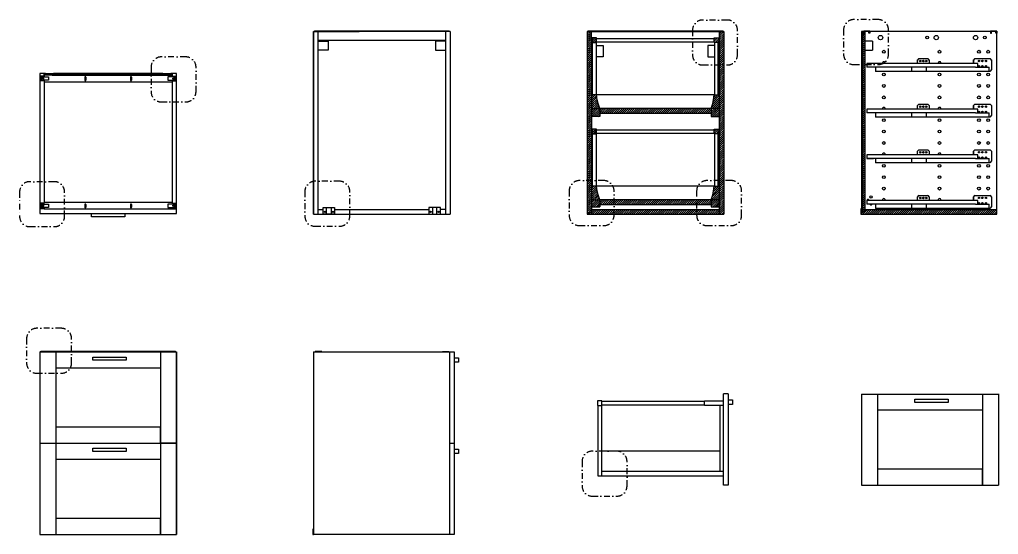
# Model space of a CAD drawing. Header units: millimetres. Extents: x 742 to 2544, y 1197 to 2001.
# Drawn here: x 742.3 to 1171.5, y 1197.2 to 1422.8 of the extents above; entities that cross this region are included whole.
import ezdxf

# ---------------------------------------------------------------- set-up
doc = ezdxf.new("R2010")
doc.units = ezdxf.units.MM
doc.linetypes.add('TRATTOPUNTO', pattern=[25.4, 12.7, -6.35, 0, -6.35])
for name, color, linetype in [('A-FURN', 1, 'Continuous'), ('ARREDI', 1, 'Continuous'), ('TRATTEGGIO', 5, 'Continuous'), ('VITI E CERNIERE', 8, 'Continuous')]:
    doc.layers.add(name, color=color, linetype=linetype)

msp = doc.modelspace()

# ---------------------------------------------------------------- hatches: boundary and pattern name
at = {"layer": 'A-FURN'}
h = msp.add_hatch(dxfattribs=at)
h.set_pattern_fill('ANSI31', color=4, scale=0.2)
h.paths.add_polyline_path([(995.3, 1414.76), (993.31, 1414.76), (993.31, 1412.76), (995.3, 1412.76)])
h.paths.add_polyline_path([(1048.9, 1414.77), (1046.9, 1414.77), (1046.9, 1412.77), (1048.9, 1412.77)])
h.paths.add_polyline_path([(993.1, 1417.51), (991.1, 1417.51), (991.1, 1352.24), (993.1, 1352.24), (993.1, 1412.98)])
h.paths.add_polyline_path([(1051.1, 1417.51), (1049.1, 1417.51), (1049.1, 1412.98), (1049.1, 1402.88), (1051.1, 1402.88)])
h.paths.add_polyline_path([(1051.1, 1402.88), (1049.1, 1402.88), (1049.1, 1352.24), (1051.1, 1352.24)])
h.paths.add_polyline_path([(993.1, 1352.24), (991.1, 1352.24), (991.1, 1337.51), (993.1, 1337.51)])
h.paths.add_polyline_path([(1051.1, 1352.24), (1049.1, 1352.24), (1049.1, 1337.51), (1051.1, 1337.51)])
h.paths.add_polyline_path([(1039.17, 1339.51), (1004.19, 1339.51), (1004.19, 1337.51), (1039.17, 1337.51)])
h.paths.add_polyline_path([(1004.19, 1339.51), (993.1, 1339.51), (993.1, 1337.51), (1004.19, 1337.51)])
h.paths.add_polyline_path([(1049.1, 1339.51), (1039.17, 1339.51), (1039.17, 1337.51), (1049.1, 1337.51)])
h.paths.add_polyline_path([(1039.17, 1343.76), (1004.19, 1343.76), (1004.19, 1341.76), (1039.17, 1341.78)])
h.paths.add_polyline_path([(1004.19, 1343.76), (996.7, 1343.76), (996.7, 1341.76), (1004.19, 1341.76)])
h.paths.add_polyline_path([(1045.53, 1343.76), (1039.17, 1343.76), (1039.17, 1341.78), (1045.53, 1341.78)])
h.paths.add_polyline_path([(1045.51, 1383.76), (996.69, 1383.76), (996.69, 1381.76), (1045.51, 1381.78)])
h = msp.add_hatch(dxfattribs=at)
h.set_pattern_fill('ANSI31', color=4, scale=0.2)
h.paths.add_polyline_path([(1113, 1416.34), (1112, 1416.34), (1112, 1403.06), (1113, 1403.06)])
h = msp.add_hatch(dxfattribs=at)
h.set_pattern_fill('ANSI31', color=4, scale=0.2)
h.paths.add_polyline_path([(1112, 1339.51), (1112, 1338.51), (1113, 1338.51), (1113, 1339.51), (1113, 1403.06), (1112, 1403.06)])
h.paths.add_polyline_path([(1170.8, 1337.51), (1170.8, 1339.51), (1113, 1339.51), (1113, 1338.51), (1112, 1338.51), (1112, 1339.51), (1111.5, 1339.51), (1111.5, 1337.51)])
h = msp.add_hatch(dxfattribs=at)
h.set_pattern_fill('ANSI31', color=4, scale=0.2)
h.paths.add_polyline_path([(995.99, 1386.02), (995.59, 1387.63), (995.3, 1389.76), (995.3, 1389.76), (993.1, 1389.76), (993.1, 1383.76), (996.69, 1383.76)])
h = msp.add_hatch(dxfattribs=at)
h.set_pattern_fill('ANSI31', color=4, scale=0.2)
h.paths.add_polyline_path([(1049.1, 1383.76), (1045.51, 1383.76), (1045.51, 1380.26), (1049.1, 1380.26)])
h.paths.add_polyline_path([(1049.1, 1389.76), (1046.9, 1389.76), (1046.61, 1387.63), (1046.21, 1386.02), (1045.51, 1383.76), (1049.1, 1383.76)])
h.paths.add_polyline_path([(996.69, 1383.76), (993.1, 1383.76), (993.1, 1380.26), (996.69, 1380.26)])
h = msp.add_hatch(dxfattribs=at)
h.set_pattern_fill('ANSI31', color=4, scale=0.2)
h.paths.add_polyline_path([(996.7, 1343.76), (993.1, 1343.76), (993.1, 1340.78), (996.7, 1340.78)])
h.paths.add_polyline_path([(996.01, 1346.02), (995.6, 1347.63), (995.31, 1349.76), (993.1, 1349.76), (993.1, 1343.76), (996.7, 1343.76)])
h.paths.add_polyline_path([(1049.1, 1343.76), (1045.53, 1343.76), (1045.53, 1340.78), (1049.1, 1340.78)])
h.paths.add_polyline_path([(1049.1, 1349.76), (1046.91, 1349.76), (1046.62, 1347.63), (1046.22, 1346.02), (1045.53, 1343.76), (1049.1, 1343.76)])
h.paths.add_polyline_path([(995.31, 1374.76), (993.31, 1374.76), (993.31, 1372.76), (995.31, 1372.76)])
h = msp.add_hatch(dxfattribs=at)
h.set_pattern_fill('ANSI31', color=4, scale=0.2)
h.paths.add_polyline_path([(1048.91, 1374.77), (1046.91, 1374.77), (1046.91, 1372.77), (1048.91, 1372.77)])

# ---------------------------------------------------------------- linework, layer by layer
for p, q in [((871.1, 1417.51), (871.1, 1337.51)), ((871.1, 1337.51), (871.1, 1417.51)), ((871.1, 1417.51), (891.1, 1417.51)), ((873.1, 1417.51), (873.1, 1337.51)), ((931.1, 1417.51), (891.1, 1417.51)), ((931.1, 1417.51), (929.1, 1417.51)), ((929.1, 1417.51), (929.1, 1337.51)), ((931.1, 1417.51), (931.1, 1337.51)), ((931.1, 1417.51), (931.1, 1397.51)), ((991.1, 1417.51), (991.1, 1337.51)), ((991.1, 1417.51), (993.1, 1417.51)), ((993.1, 1412.98), (993.1, 1417.51)), ((993.1, 1417.51), (993.1, 1417.21)), ((1049.1, 1417.51), (1049.1, 1412.98)), ((1051.1, 1417.51), (1049.1, 1417.51)), ((1051.1, 1417.51), (1051.1, 1337.51)), ((1112, 1417.51), (1111.5, 1417.51)), ((1167.98, 1417.51), (1115.12, 1417.51)), ((1170.8, 1337.51), (1170.8, 1416.84)), ((993.1, 1412.98), (993.1, 1337.51)), ((993.55, 1389.76), (993.55, 1412.76)), ((995.06, 1412.76), (995.06, 1389.76)), ((995.3, 1413.01), (1046.9, 1413.01)), ((995.31, 1414.51), (1046.9, 1414.51)), ((1047.14, 1389.76), (1047.14, 1412.77)), ((1048.65, 1389.76), (1048.65, 1412.77)), ((1049.1, 1412.98), (1049.1, 1337.51)), ((1112, 1416.34), (1113, 1416.34)), ((1112, 1339.51), (1112, 1416.34)), ((1113, 1339.51), (1113, 1416.34)), ((753.6, 1399.11), (751.1, 1399.11)), ((751.1, 1399.11), (751.1, 1339.81)), ((753.1, 1398.86), (753.1, 1399.11)), ((753.1, 1395.54), (753.1, 1342.63)), ((805.1, 1399.11), (757.1, 1399.11)), ((811.1, 1399.11), (808.61, 1399.11)), ((809.1, 1395.54), (809.11, 1342.63)), ((811.1, 1339.81), (811.1, 1399.11)), ((931.1, 1397.51), (931.1, 1377.51)), ((1046.9, 1389.76), (995.3, 1389.76)), ((1045.51, 1383.76), (996.69, 1383.76)), ((996.69, 1381.76), (1045.51, 1381.78)), ((931.1, 1377.51), (931.1, 1357.51)), ((995.31, 1374.51), (1046.91, 1374.51)), ((993.56, 1349.76), (993.56, 1372.76)), ((995.08, 1372.76), (995.08, 1349.76)), ((995.3, 1373.01), (1046.9, 1373.01)), ((1047.15, 1349.76), (1047.15, 1372.77)), ((1048.66, 1349.76), (1048.66, 1372.77)), ((931.1, 1357.51), (931.1, 1337.51)), ((1046.91, 1349.76), (995.31, 1349.76)), ((1045.53, 1343.76), (996.7, 1343.76)), ((751.1, 1339.81), (751.1, 1337.81)), ((753.1, 1339.81), (751.1, 1339.81)), ((753.1, 1339.81), (809.1, 1339.81)), ((809.1, 1339.81), (811.1, 1339.81)), ((811.1, 1337.81), (811.1, 1339.81)), ((873.1, 1339.51), (875.42, 1339.51)), ((880.42, 1339.51), (921.78, 1339.51)), ((929.1, 1339.51), (926.78, 1339.51)), ((993.1, 1337.51), (993.1, 1339.51)), ((993.1, 1339.51), (1049.1, 1339.51)), ((996.7, 1341.76), (1045.53, 1341.78)), ((1111.5, 1339.51), (1112, 1339.51)), ((1112, 1339.51), (1112, 1338.51)), ((1113, 1339.51), (1170.8, 1339.51)), ((1113, 1338.51), (1113, 1339.51)), ((751.1, 1337.81), (811.1, 1337.81)), ((773.79, 1336.42), (773.79, 1337.81)), ((773.79, 1337.81), (788.42, 1337.81)), ((788.42, 1336.42), (773.79, 1336.42)), ((788.42, 1337.81), (788.42, 1336.42)), ((871.1, 1337.51), (931.1, 1337.51)), ((991.1, 1337.51), (1051.1, 1337.51)), ((1111.5, 1337.51), (1169.5, 1337.51)), ((1111.5, 1337.51), (1170.8, 1337.51)), ((1112, 1338.51), (1113, 1338.51)), ((751.1, 1277.21), (751.1, 1197.23)), ((758.1, 1277.21), (758.1, 1197.24)), ((758.1, 1277.21), (758.1, 1270.21)), ((774.38, 1273.53), (774.38, 1274.93)), ((774.38, 1274.93), (789.01, 1274.93)), ((789.01, 1274.93), (789.01, 1273.53)), ((804.1, 1277.21), (804.1, 1237.23)), ((811.1, 1277.23), (811.1, 1237.23)), ((811.1, 1197.21), (811.1, 1277.21)), ((871.2, 1277.21), (930.5, 1277.21)), ((871.2, 1277.21), (871.2, 1197.21)), ((871.2, 1277.21), (871.2, 1269.51)), ((930.5, 1277.21), (930.8, 1277.21)), ((930.8, 1277.21), (932.8, 1277.21)), ((930.8, 1277.21), (930.8, 1197.21)), ((932.8, 1277.21), (932.8, 1197.21)), ((932.8, 1277.21), (932.8, 1274.59)), ((789.01, 1273.53), (774.38, 1273.53)), ((932.8, 1274.59), (932.8, 1274.59)), ((932.8, 1274.59), (934.8, 1274.59)), ((934.8, 1272.62), (932.8, 1272.62)), ((934.8, 1274.59), (934.8, 1272.62)), ((758.1, 1270.21), (804.1, 1270.21)), ((871.2, 1269.51), (871.2, 1199.51)), ((1052.94, 1258.73), (1050.94, 1258.73)), ((1050.94, 1238.73), (1050.94, 1258.73)), ((1052.94, 1258.73), (1050.94, 1258.73)), ((1052.94, 1258.73), (1052.94, 1238.73)), ((1111.5, 1258.72), (1171.5, 1258.72)), ((1111.5, 1258.72), (1111.5, 1218.73)), ((1118.5, 1258.72), (1118.5, 1218.73)), ((1118.5, 1258.72), (1118.5, 1251.72)), ((1164.5, 1258.73), (1164.5, 1218.74)), ((1164.5, 1258.72), (1164.5, 1218.74)), ((1171.5, 1258.74), (1171.5, 1218.74)), ((1171.5, 1258.74), (1171.5, 1218.74)), ((997.64, 1255.73), (995.64, 1255.73)), ((995.64, 1255.73), (995.64, 1253.73)), ((995.64, 1255.73), (995.64, 1253.73)), ((995.64, 1253.73), (997.44, 1253.73)), ((995.94, 1222.73), (995.94, 1253.73)), ((997.44, 1253.73), (997.64, 1253.73)), ((997.44, 1253.73), (997.44, 1222.73)), ((997.64, 1253.73), (997.64, 1255.73)), ((1042.55, 1255.48), (997.64, 1255.48)), ((997.64, 1253.98), (1042.55, 1253.98)), ((1042.55, 1253.73), (1042.55, 1255.73)), ((1042.55, 1255.73), (1050.94, 1255.73)), ((1050.94, 1253.73), (1042.55, 1253.73)), ((1049.44, 1224.73), (1049.44, 1253.73)), ((1052.94, 1256.11), (1054.94, 1256.11)), ((1054.94, 1254.11), (1052.94, 1254.11)), ((1054.94, 1256.11), (1054.94, 1254.11)), ((1134.78, 1255.05), (1134.78, 1256.44)), ((1134.78, 1256.44), (1149.41, 1256.44)), ((1149.41, 1255.05), (1134.78, 1255.05)), ((1149.41, 1256.44), (1149.41, 1255.05)), ((1118.5, 1251.72), (1164.5, 1251.72)), ((804.1, 1244.23), (758.1, 1244.23)), ((804.1, 1237.23), (804.1, 1244.23)), ((751.1, 1237.22), (811.1, 1237.23)), ((751.1, 1237.22), (811.1, 1237.22)), ((751.1, 1237.22), (751.1, 1197.23)), ((751.1, 1237.22), (758.1, 1237.22)), ((758.1, 1237.22), (758.1, 1197.23)), ((758.1, 1237.22), (758.1, 1230.22)), ((804.1, 1237.23), (804.1, 1197.23)), ((811.1, 1237.22), (804.1, 1237.22)), ((804.1, 1237.22), (804.1, 1197.23)), ((811.1, 1237.24), (811.1, 1197.24)), ((811.1, 1237.23), (811.1, 1197.23)), ((930.8, 1237.21), (932.8, 1237.21)), ((932.8, 1237.21), (932.8, 1234.59)), ((1050.94, 1218.73), (1050.94, 1238.73)), ((1052.94, 1238.73), (1052.94, 1218.73)), ((774.38, 1233.54), (774.38, 1234.94)), ((774.38, 1234.94), (789.01, 1234.94)), ((789.01, 1233.54), (774.38, 1233.54)), ((789.01, 1234.94), (789.01, 1233.54)), ((932.8, 1234.59), (934.8, 1234.59)), ((934.8, 1232.62), (932.8, 1232.62)), ((934.8, 1234.59), (934.8, 1232.62)), ((1049.44, 1233.73), (997.44, 1233.73)), ((758.1, 1230.22), (804.1, 1230.22)), ((1050.94, 1224.73), (997.44, 1224.73)), ((1164.5, 1225.74), (1118.5, 1225.74)), ((1164.5, 1218.74), (1164.5, 1225.74)), ((1050.94, 1222.73), (995.94, 1222.73)), ((1052.94, 1218.73), (1050.94, 1218.73)), ((1052.94, 1218.73), (1050.94, 1218.73)), ((1052.94, 1218.73), (1050.94, 1218.73)), ((1111.5, 1218.73), (1171.5, 1218.73)), ((804.1, 1204.23), (758.1, 1204.23)), ((804.1, 1197.23), (804.1, 1204.23)), ((751.1, 1197.23), (811.1, 1197.23)), ((932.8, 1197.21), (871.2, 1197.21)), ((932.8, 1197.21), (871.2, 1197.21)), ((930.8, 1197.21), (930.5, 1197.21))]:
    msp.add_line(p, q, dxfattribs=at)
at = {"layer": 'ARREDI'}
for p, q in [((1111.5, 1339.51), (1111.5, 1337.51)), ((751.1, 1277.21), (811.1, 1277.22))]:
    msp.add_line(p, q, dxfattribs=at)
at = {"layer": 'TRATTEGGIO', "linetype": 'TRATTOPUNTO', "ltscale": 0.2}
for points in [[(1041.84, 1402.88), (1052.59, 1402.88, 0.414214), (1057.07, 1407.36), (1057.07, 1418.11, 0.414214), (1052.59, 1422.59), (1041.84, 1422.59, 0.414214), (1037.36, 1418.11), (1037.36, 1407.36, 0.414214)], [(1108.07, 1403.06), (1118.82, 1403.06, 0.414214), (1123.3, 1407.54), (1123.3, 1418.29, 0.414214), (1118.82, 1422.77), (1108.07, 1422.77, 0.414214), (1103.59, 1418.29), (1103.59, 1407.54, 0.414214)], [(804.39, 1386.72), (815.15, 1386.72, 0.414214), (819.63, 1391.2), (819.63, 1401.95, 0.414214), (815.15, 1406.43), (804.39, 1406.43, 0.414214), (799.91, 1401.95), (799.91, 1391.2, 0.414214)], [(987.73, 1332.53), (998.49, 1332.53, 0.414214), (1002.97, 1337.01), (1002.97, 1347.76, 0.414214), (998.49, 1352.24), (987.73, 1352.24, 0.414214), (983.25, 1347.76), (983.25, 1337.01, 0.414214)], [(1043.65, 1332.53), (1054.4, 1332.53, 0.414214), (1058.88, 1337.01), (1058.88, 1347.76, 0.414214), (1054.4, 1352.24), (1043.65, 1352.24, 0.414214), (1039.17, 1347.76), (1039.17, 1337.01, 0.414214)], [(746.73, 1332.05), (757.49, 1332.05, 0.414214), (761.97, 1336.53), (761.97, 1347.28, 0.414214), (757.49, 1351.76), (746.73, 1351.76, 0.414214), (742.25, 1347.28), (742.25, 1336.53, 0.414214)], [(871.83, 1332.24), (882.58, 1332.24, 0.414214), (887.06, 1336.72), (887.06, 1347.47, 0.414214), (882.58, 1351.95), (871.83, 1351.95, 0.414214), (867.35, 1347.47), (867.35, 1336.72, 0.414214)], [(749.81, 1267.8), (760.56, 1267.8, 0.414214), (765.04, 1272.28), (765.04, 1283.03, 0.414214), (760.56, 1287.51), (749.81, 1287.51, 0.414214), (745.33, 1283.03), (745.33, 1272.28, 0.414214)], [(993.41, 1213.97), (1004.16, 1213.97, 0.414214), (1008.64, 1218.45), (1008.64, 1229.21, 0.414214), (1004.16, 1233.69), (993.41, 1233.69, 0.414214), (988.93, 1229.21), (988.93, 1218.45, 0.414214)]]:
    msp.add_lwpolyline(points, format="xyb", close=True, dxfattribs=at)
at = {"layer": 'VITI E CERNIERE'}
for p, q in [((871.6, 1417.81), (930.6, 1417.81)), ((871.6, 1417.51), (871.6, 1417.81)), ((871.6, 1417.51), (871.6, 1417.81)), ((873.1, 1417.51), (873.1, 1417.81)), ((929.1, 1417.51), (929.1, 1417.81)), ((930.6, 1417.51), (930.6, 1417.81)), ((930.6, 1417.51), (930.6, 1417.81)), ((993.1, 1417.51), (991.1, 1417.51)), ((991.6, 1417.81), (1050.6, 1417.81)), ((991.6, 1417.51), (991.6, 1417.81)), ((993.1, 1417.81), (993.1, 1417.51)), ((993.1, 1417.51), (1049.1, 1417.51)), ((1049.1, 1417.51), (1049.1, 1417.81)), ((1049.1, 1417.51), (1051.1, 1417.51)), ((1049.1, 1417.51), (1051.1, 1417.51)), ((1050.6, 1417.51), (1050.6, 1417.81)), ((1051.1, 1417.61), (1051.1, 1417.51)), ((1111.5, 1417.51), (1111.5, 1409.81)), ((1112, 1417.51), (1112.3, 1417.51)), ((1112, 1416.34), (1112, 1417.51)), ((1112.3, 1417.71), (1112.3, 1416.84)), ((1112.3, 1417.71), (1112.3, 1416.84)), ((1115.12, 1417.71), (1112.3, 1417.71)), ((1112.3, 1417.65), (1112.3, 1416.84)), ((1112.3, 1416.84), (1112.75, 1416.84)), ((1112.3, 1416.84), (1112.75, 1416.84)), ((1114.67, 1417.51), (1112.43, 1417.51)), ((1112.43, 1417.51), (1112.43, 1416.97)), ((1112.43, 1416.97), (1112.61, 1416.97)), ((1112.61, 1416.97), (1112.61, 1417.21)), ((1112.75, 1417.21), (1112.61, 1417.21)), ((1112.75, 1417.51), (1112.75, 1416.84)), ((1112.75, 1416.84), (1112.75, 1417.21)), ((1112.75, 1416.84), (1112.75, 1417.21)), ((1113, 1416.34), (1113, 1417.51)), ((1114.67, 1417.51), (1114.99, 1417.51)), ((1114.67, 1416.84), (1114.67, 1417.21)), ((1114.67, 1417.21), (1114.81, 1417.21)), ((1115.12, 1416.84), (1114.67, 1416.84)), ((1114.81, 1416.97), (1114.81, 1417.21)), ((1114.99, 1416.97), (1114.81, 1416.97)), ((1114.99, 1417.51), (1114.99, 1416.97)), ((1115.12, 1417.71), (1115.12, 1416.84)), ((1170.8, 1417.65), (1167.98, 1417.65)), ((1167.98, 1417.65), (1167.98, 1416.84)), ((1167.98, 1416.84), (1168.43, 1416.84)), ((1170.67, 1417.51), (1168.11, 1417.51)), ((1168.11, 1417.51), (1168.11, 1416.97)), ((1168.11, 1416.97), (1168.29, 1416.97)), ((1168.29, 1416.97), (1168.29, 1417.21)), ((1168.43, 1417.21), (1168.29, 1417.21)), ((1168.43, 1416.84), (1168.43, 1417.21)), ((1170.35, 1416.84), (1170.35, 1417.21)), ((1170.35, 1417.21), (1170.49, 1417.21)), ((1170.8, 1416.84), (1170.35, 1416.84)), ((1170.49, 1416.97), (1170.49, 1417.21)), ((1170.67, 1416.97), (1170.49, 1416.97)), ((1170.67, 1417.51), (1170.67, 1416.97)), ((1170.8, 1417.65), (1170.8, 1416.84)), ((929.1, 1413.62), (873.1, 1413.62)), ((873.1, 1413.34), (877.63, 1413.34)), ((877.63, 1413.34), (877.63, 1409.34)), ((929.1, 1413.34), (924.58, 1413.34)), ((924.58, 1413.34), (924.58, 1409.34)), ((1116.25, 1413.34), (1113, 1413.34)), ((1116.25, 1413.34), (1116.25, 1409.34)), ((877.63, 1409.34), (873.1, 1409.34)), ((924.58, 1409.34), (929.1, 1409.34)), ((995.06, 1411.39), (998.1, 1411.39)), ((998.1, 1411.39), (998.1, 1406.39)), ((1047.14, 1411.39), (1044.1, 1411.39)), ((1044.1, 1411.39), (1044.1, 1406.39)), ((1111.5, 1409.81), (1111.5, 1339.51)), ((1113, 1409.34), (1116.25, 1409.34)), ((998.1, 1406.39), (995.06, 1406.39)), ((1044.1, 1406.39), (1047.14, 1406.39)), ((1136.08, 1403.51), (1136.08, 1405.07)), ((1136.65, 1405.71), (1140.51, 1405.71)), ((1141.08, 1405.07), (1141.08, 1403.51)), ((1160.62, 1403.51), (1160.62, 1405.07)), ((1160.62, 1405.07), (1160.62, 1403.51)), ((1161.19, 1405.71), (1167.83, 1405.71)), ((1168.4, 1405.07), (1168.4, 1400.78)), ((1162.4, 1403.51), (1113.76, 1403.51)), ((1113.76, 1403.51), (1113.76, 1401.91)), ((1161.4, 1401.91), (1113.76, 1401.91)), ((1117.53, 1401.91), (1117.53, 1400.28)), ((1117.53, 1400.28), (1117.53, 1400)), ((1139.78, 1400), (1117.53, 1400)), ((1133.38, 1401.91), (1133.38, 1400.63)), ((1133.38, 1400.63), (1133.38, 1400)), ((1139.78, 1401.91), (1139.78, 1400)), ((1167.4, 1400), (1139.78, 1400)), ((1161.4, 1401.91), (1167.4, 1401.91)), ((1162.4, 1401.91), (1162.4, 1403.51)), ((1167.4, 1400), (1167.4, 1401.91)), ((1167.4, 1400.14), (1167.83, 1400.14)), ((753.1, 1398.03), (751.6, 1398.03)), ((751.6, 1398.03), (751.6, 1395.87)), ((753.1, 1395.87), (751.6, 1395.87)), ((753.1, 1398.36), (753.1, 1398.86)), ((753.1, 1398.86), (809.11, 1398.86)), ((753.1, 1398.36), (753.1, 1398.03)), ((756.6, 1398.36), (753.1, 1398.36)), ((753.1, 1395.87), (753.1, 1395.54)), ((753.1, 1395.54), (809.11, 1395.54)), ((753.6, 1398.86), (753.6, 1399.21)), ((753.6, 1399.21), (754.6, 1399.21)), ((754.6, 1399.21), (756.1, 1399.21)), ((756.1, 1399.21), (757.1, 1399.21)), ((756.6, 1398.36), (809.11, 1398.36)), ((757.1, 1399.21), (757.1, 1398.86)), ((770.84, 1397.49), (770.84, 1396.25)), ((771.36, 1397.49), (771.36, 1396.25)), ((790.84, 1397.49), (790.84, 1396.25)), ((791.36, 1397.49), (791.36, 1396.25)), ((805.1, 1399.16), (805.1, 1398.86)), ((805.1, 1399.16), (806.1, 1399.16)), ((806.1, 1399.16), (807.6, 1399.16)), ((807.6, 1399.16), (808.6, 1399.16)), ((808.61, 1399.16), (808.61, 1398.86)), ((809.11, 1398.86), (809.11, 1398.36)), ((809.11, 1398.36), (809.11, 1398.03)), ((809.11, 1398.03), (810.61, 1398.03)), ((809.11, 1395.87), (810.61, 1395.87)), ((809.11, 1395.87), (809.11, 1395.54)), ((810.61, 1398.03), (810.61, 1395.87)), ((995.3, 1389.76), (993.1, 1389.76)), ((995.59, 1387.63), (995.3, 1389.76)), ((995.99, 1386.02), (995.59, 1387.63)), ((1046.21, 1386.02), (1046.61, 1387.63)), ((1046.61, 1387.63), (1046.9, 1389.76)), ((1046.9, 1389.76), (1049.1, 1389.76)), ((993.1, 1385.83), (993.1, 1380.78)), ((993.1, 1383.76), (996.69, 1383.76)), ((996.69, 1383.76), (995.99, 1386.02)), ((996.69, 1383.76), (996.69, 1380.26)), ((1045.51, 1383.76), (1046.21, 1386.02)), ((1045.51, 1383.76), (1045.51, 1380.26)), ((1049.1, 1383.76), (1045.51, 1383.76)), ((1162.4, 1383.51), (1113.76, 1383.51)), ((1113.76, 1383.51), (1113.76, 1381.91)), ((1136.08, 1383.51), (1136.08, 1385.07)), ((1136.65, 1385.71), (1140.51, 1385.71)), ((1141.08, 1385.07), (1141.08, 1383.51)), ((1160.62, 1383.51), (1160.62, 1385.07)), ((1160.62, 1385.07), (1160.62, 1383.51)), ((1161.19, 1385.71), (1167.83, 1385.71)), ((1162.4, 1381.91), (1162.4, 1383.51)), ((1168.4, 1385.07), (1168.4, 1380.78)), ((996.69, 1380.26), (993.1, 1380.26)), ((1045.51, 1380.26), (1049.1, 1380.26)), ((1161.4, 1381.91), (1113.76, 1381.91)), ((1117.53, 1381.91), (1117.53, 1380)), ((1139.78, 1380), (1117.53, 1380)), ((1133.38, 1381.91), (1133.38, 1380.63)), ((1133.38, 1380.63), (1133.38, 1380)), ((1139.78, 1381.91), (1139.78, 1380)), ((1167.4, 1380), (1139.78, 1380)), ((1161.4, 1381.91), (1167.4, 1381.91)), ((1167.4, 1380), (1167.4, 1381.91)), ((1167.4, 1380.14), (1167.83, 1380.14)), ((1136.08, 1363.51), (1136.08, 1365.07)), ((1136.65, 1365.71), (1140.51, 1365.71)), ((1141.08, 1365.07), (1141.08, 1363.51)), ((1160.62, 1363.51), (1160.62, 1365.07)), ((1160.62, 1365.07), (1160.62, 1363.51)), ((1161.19, 1365.71), (1167.83, 1365.71)), ((1168.4, 1365.07), (1168.4, 1360.78)), ((1162.4, 1363.51), (1113.76, 1363.51)), ((1113.76, 1363.51), (1113.76, 1361.91)), ((1161.4, 1361.91), (1113.76, 1361.91)), ((1113.76, 1361.91), (1116.73, 1361.91)), ((1117.53, 1361.91), (1117.53, 1360.28)), ((1133.38, 1361.91), (1133.38, 1360.63)), ((1139.78, 1361.91), (1139.78, 1360)), ((1161.4, 1361.91), (1167.4, 1361.91)), ((1162.4, 1361.91), (1162.4, 1363.51)), ((1167.4, 1360), (1167.4, 1361.91)), ((1117.53, 1360.28), (1117.53, 1360)), ((1139.78, 1360), (1117.53, 1360)), ((1133.38, 1360.63), (1133.38, 1360)), ((1167.4, 1360), (1139.78, 1360)), ((1167.4, 1360.14), (1167.83, 1360.14)), ((995.31, 1349.76), (993.1, 1349.76)), ((995.6, 1347.63), (995.31, 1349.76)), ((1046.62, 1347.63), (1046.91, 1349.76)), ((1046.91, 1349.76), (1049.1, 1349.76)), ((993.1, 1343.76), (996.7, 1343.76)), ((996.01, 1346.02), (995.6, 1347.63)), ((996.7, 1343.76), (996.01, 1346.02)), ((996.7, 1343.76), (996.7, 1340.78)), ((1045.53, 1343.76), (1046.22, 1346.02)), ((1045.53, 1343.76), (1045.53, 1340.78)), ((1049.1, 1343.76), (1045.53, 1343.76)), ((1046.22, 1346.02), (1046.62, 1347.63)), ((1136.08, 1343.51), (1136.08, 1345.07)), ((1136.65, 1345.71), (1140.51, 1345.71)), ((1141.08, 1345.07), (1141.08, 1343.51)), ((1160.62, 1343.51), (1160.62, 1345.07)), ((1160.62, 1345.07), (1160.62, 1343.51)), ((1161.19, 1345.71), (1167.83, 1345.71)), ((1168.4, 1345.07), (1168.4, 1340.78)), ((751.1, 1339.81), (751.1, 1339.81)), ((753.1, 1342.3), (751.6, 1342.3)), ((751.6, 1342.3), (751.6, 1340.14)), ((753.1, 1340.14), (751.6, 1340.14)), ((753.1, 1342.63), (753.1, 1342.3)), ((809.11, 1342.63), (753.1, 1342.63)), ((753.1, 1340.14), (753.1, 1339.81)), ((770.85, 1341.76), (770.85, 1340.52)), ((771.36, 1341.76), (771.36, 1340.52)), ((790.85, 1341.76), (790.85, 1340.52)), ((791.36, 1341.76), (791.36, 1340.52)), ((809.1, 1340.14), (810.61, 1340.14)), ((809.1, 1340.14), (809.1, 1339.81)), ((809.11, 1342.63), (809.11, 1342.3)), ((809.11, 1342.3), (810.61, 1342.3)), ((810.61, 1342.3), (810.61, 1340.14)), ((875.42, 1337.51), (875.42, 1340.51)), ((875.42, 1340.51), (880.42, 1340.51)), ((876.92, 1337.51), (876.92, 1340.51)), ((878.92, 1340.51), (878.92, 1337.51)), ((880.42, 1340.51), (880.42, 1337.51)), ((926.78, 1340.51), (921.78, 1340.51)), ((921.78, 1340.51), (921.78, 1337.51)), ((923.28, 1340.51), (923.28, 1337.51)), ((925.28, 1337.51), (925.28, 1340.51)), ((926.78, 1337.51), (926.78, 1340.51)), ((993.1, 1340.78), (996.7, 1340.78)), ((1045.53, 1340.78), (1049.1, 1340.78)), ((1111.5, 1339.81), (1111.2, 1339.81)), ((1111.2, 1339.81), (1111.2, 1337.51)), ((1162.4, 1343.51), (1113.76, 1343.51)), ((1113.76, 1343.51), (1113.76, 1341.91)), ((1161.4, 1341.91), (1113.76, 1341.91)), ((1117.53, 1341.91), (1117.53, 1340.28)), ((1117.53, 1340.28), (1117.53, 1340)), ((1139.78, 1340), (1117.53, 1340)), ((1133.38, 1341.91), (1133.38, 1340.63)), ((1133.38, 1340.63), (1133.38, 1340)), ((1139.78, 1341.91), (1139.78, 1340)), ((1167.4, 1340), (1139.78, 1340)), ((1161.4, 1341.91), (1167.4, 1341.91)), ((1162.4, 1341.91), (1162.4, 1343.51)), ((1167.4, 1340), (1167.4, 1341.91)), ((1167.4, 1340.14), (1167.83, 1340.14)), ((880.42, 1337.51), (875.42, 1337.51)), ((921.78, 1337.51), (926.78, 1337.51)), ((1111.2, 1337.51), (1111.5, 1337.51)), ((1111.3, 1337.51), (1111.5, 1337.51)), ((1111.3, 1337.51), (1111.3, 1337.51)), ((751.6, 1277.51), (810.6, 1277.51)), ((751.6, 1277.21), (751.6, 1277.51)), ((810.6, 1277.22), (810.6, 1277.51)), ((871.95, 1277.21), (871.95, 1277.41)), ((871.95, 1277.41), (874.75, 1277.41)), ((874.82, 1277.41), (871.95, 1277.41)), ((871.95, 1277.41), (872.45, 1277.41)), ((874.82, 1277.21), (874.82, 1277.41)), ((874.82, 1277.35), (874.82, 1277.21)), ((927.7, 1277.21), (927.7, 1277.41)), ((927.7, 1277.41), (930.5, 1277.41)), ((930.5, 1277.41), (930.5, 1277.21)), ((871.1, 1199.51), (870.9, 1199.51)), ((870.9, 1199.51), (870.9, 1197.21)), ((871.2, 1199.51), (871.1, 1199.51)), ((871.2, 1199.51), (871.2, 1197.21)), ((870.9, 1197.21), (871.2, 1197.21)), ((870.9, 1197.21), (870.9, 1197.21))]:
    msp.add_line(p, q, dxfattribs=at)
for points in [[(993.3, 1412.76), (995.3, 1412.76), (995.3, 1414.76), (993.3, 1414.76)], [(1048.9, 1412.77), (1046.9, 1412.77), (1046.9, 1414.77), (1048.9, 1414.77)], [(751.94, 1397.67), (754.87, 1397.67), (754.87, 1396.18), (751.94, 1396.18)], [(810.26, 1397.67), (807.33, 1397.67), (807.33, 1396.18), (810.26, 1396.18)], [(993.31, 1372.76), (995.31, 1372.76), (995.31, 1374.76), (993.31, 1374.76)], [(1048.91, 1372.77), (1046.91, 1372.77), (1046.91, 1374.77), (1048.91, 1374.77)], [(751.95, 1341.94), (754.87, 1341.94), (754.87, 1340.45), (751.95, 1340.45)], [(810.26, 1341.94), (807.34, 1341.94), (807.34, 1340.45), (810.26, 1340.45)]]:
    msp.add_lwpolyline(points, close=True, dxfattribs=at)
for centre, radius in [((1119.79, 1414.9), 0.955), ((1119.79, 1414.9), 0.955), ((1140.24, 1414.9), 0.614), ((1140.24, 1414.9), 0.614), ((1144.24, 1414.9), 0.955), ((1144.24, 1414.9), 0.955), ((1161.51, 1414.9), 0.955), ((1161.51, 1414.9), 0.955), ((1165.51, 1414.9), 0.614), ((1165.51, 1414.9), 0.614), ((1121.25, 1408.7), 0.614), ((1145.7, 1408.7), 0.614), ((1162.97, 1408.7), 0.614), ((1166.97, 1408.7), 0.614), ((1137.21, 1404.62), 0.308), ((1138.6, 1404.62), 0.308), ((1139.84, 1404.62), 0.308), ((1163.01, 1404.63), 0.308), ((1164.51, 1404.63), 0.308), ((1166.01, 1404.63), 0.308), ((1163.01, 1402.33), 0.308), ((1164.51, 1402.33), 0.308), ((1166.01, 1402.33), 0.308), ((752.48, 1396.92), 0.323), ((809.72, 1396.92), 0.323), ((1121.25, 1398.7), 0.614), ((1145.7, 1398.7), 0.614), ((1162.97, 1398.7), 0.614), ((1162.97, 1398.7), 0.614), ((1166.97, 1398.7), 0.614), ((1166.97, 1398.7), 0.614), ((1121.25, 1393.7), 0.614), ((1145.7, 1393.7), 0.614), ((1162.97, 1393.7), 0.614), ((1162.97, 1393.7), 0.614), ((1166.97, 1393.7), 0.614), ((1166.97, 1393.7), 0.614), ((1121.25, 1388.7), 0.614), ((1145.7, 1388.7), 0.614), ((1162.97, 1388.7), 0.614), ((1162.97, 1388.7), 0.614), ((1166.97, 1388.7), 0.614), ((1166.97, 1388.7), 0.614), ((1137.21, 1384.62), 0.308), ((1138.6, 1384.62), 0.308), ((1139.84, 1384.62), 0.308), ((1163.01, 1384.63), 0.308), ((1163.01, 1382.33), 0.308), ((1164.51, 1384.63), 0.308), ((1164.51, 1382.33), 0.308), ((1166.01, 1384.63), 0.308), ((1166.01, 1382.33), 0.308), ((1121.25, 1378.7), 0.614), ((1145.7, 1378.7), 0.614), ((1162.97, 1378.7), 0.614), ((1162.97, 1378.7), 0.614), ((1166.97, 1378.7), 0.614), ((1166.97, 1378.7), 0.614), ((1121.25, 1373.7), 0.614), ((1145.7, 1373.7), 0.614), ((1162.97, 1373.7), 0.614), ((1162.97, 1373.7), 0.614), ((1166.97, 1373.7), 0.614), ((1166.97, 1373.7), 0.614), ((1121.25, 1368.7), 0.614), ((1121.25, 1368.7), 0.614), ((1145.7, 1368.7), 0.614), ((1145.7, 1368.7), 0.614), ((1162.97, 1368.7), 0.614), ((1162.97, 1368.7), 0.614), ((1166.97, 1368.7), 0.614), ((1166.97, 1368.7), 0.614), ((1137.21, 1364.62), 0.308), ((1138.6, 1364.62), 0.308), ((1139.84, 1364.62), 0.308), ((1163.01, 1364.63), 0.308), ((1163.01, 1362.33), 0.308), ((1164.51, 1364.63), 0.308), ((1164.51, 1362.33), 0.308), ((1166.01, 1364.63), 0.308), ((1166.01, 1362.33), 0.308), ((1121.25, 1358.7), 0.614), ((1145.7, 1358.7), 0.614), ((1162.97, 1358.7), 0.614), ((1162.97, 1358.7), 0.614), ((1166.97, 1358.7), 0.614), ((1166.97, 1358.7), 0.614), ((1121.25, 1353.7), 0.614), ((1145.7, 1353.7), 0.614), ((1162.97, 1353.7), 0.614), ((1162.97, 1353.7), 0.614), ((1166.97, 1353.7), 0.614), ((1166.97, 1353.7), 0.614), ((1121.25, 1348.7), 0.614), ((1145.7, 1348.7), 0.614), ((1162.97, 1348.7), 0.614), ((1162.97, 1348.7), 0.614), ((1166.97, 1348.7), 0.614), ((1166.97, 1348.7), 0.614), ((1115.63, 1345.06), 0.469), ((1137.21, 1344.62), 0.308), ((1138.6, 1344.62), 0.308), ((1139.84, 1344.62), 0.308), ((1163.01, 1344.63), 0.308), ((1164.51, 1344.63), 0.308), ((1166.01, 1344.63), 0.308), ((752.49, 1341.2), 0.323), ((809.72, 1341.2), 0.323), ((1163.01, 1342.33), 0.308), ((1164.51, 1342.33), 0.308), ((1166.01, 1342.33), 0.308), ((876.19, 1338.51), 0.253), ((879.71, 1338.51), 0.253), ((922.5, 1338.51), 0.253), ((926.01, 1338.51), 0.253)]:
    msp.add_circle(centre, radius, dxfattribs=at)
for centre, radius, start, end in [((1121.25, 1403.7), 0.614, 342.6442, 197.3558), ((1136.77, 1405.03), 0.69, 99.8541, 177.0588), ((1140.39, 1405.03), 0.69, 2.9412, 80.1459), ((1145.7, 1403.7), 0.614, 342.6442, 197.3558), ((1161.31, 1405.03), 0.69, 99.8541, 177.0588), ((1167.71, 1405.03), 0.69, 2.9412, 80.1459), ((1167.71, 1400.82), 0.69, 279.8541, 357.0588), ((771.1, 1397.44), 0.263, 11.2554, 168.7446), ((771.1, 1396.3), 0.263, 191.2554, 348.7446), ((791.1, 1397.44), 0.263, 11.2554, 168.7446), ((791.1, 1396.3), 0.263, 191.2554, 348.7446), ((1121.25, 1383.7), 0.614, 342.6442, 197.3558), ((1136.77, 1385.03), 0.69, 99.8541, 177.0588), ((1140.39, 1385.03), 0.69, 2.9412, 80.1459), ((1145.7, 1383.7), 0.614, 342.6442, 197.3558), ((1161.31, 1385.03), 0.69, 99.8541, 177.0588), ((1167.71, 1385.03), 0.69, 2.9412, 80.1459), ((1167.71, 1380.82), 0.69, 279.8541, 357.0588), ((1136.77, 1365.03), 0.69, 99.8541, 177.0588), ((1140.39, 1365.03), 0.69, 2.9412, 80.1459), ((1161.31, 1365.03), 0.69, 99.8541, 177.0588), ((1167.71, 1365.03), 0.69, 2.9412, 80.1459), ((1121.25, 1363.7), 0.614, 342.6442, 197.3558), ((1145.7, 1363.7), 0.614, 342.6442, 197.3558), ((1167.71, 1360.82), 0.69, 279.8541, 357.0588), ((1114.32, 1343.55), 0.469, 355.6183, 184.3817), ((1121.25, 1343.7), 0.614, 342.6442, 197.3558), ((1136.77, 1345.03), 0.69, 99.8541, 177.0588), ((1140.39, 1345.03), 0.69, 2.9412, 80.1459), ((1145.7, 1343.7), 0.614, 342.6442, 197.3558), ((1161.31, 1345.03), 0.69, 99.8541, 177.0588), ((1167.71, 1345.03), 0.69, 2.9412, 80.1459), ((771.11, 1341.71), 0.263, 11.2554, 168.7446), ((771.11, 1340.57), 0.263, 191.2554, 348.7446), ((791.11, 1341.71), 0.263, 11.2554, 168.7446), ((791.11, 1340.57), 0.263, 191.2554, 348.7446), ((1115.63, 1342.04), 0.469, 195.4149, 344.5851), ((1167.71, 1340.82), 0.69, 279.8541, 357.0588)]:
    msp.add_arc(centre, radius, start, end, dxfattribs=at)

doc.saveas('drawing.dxf')
